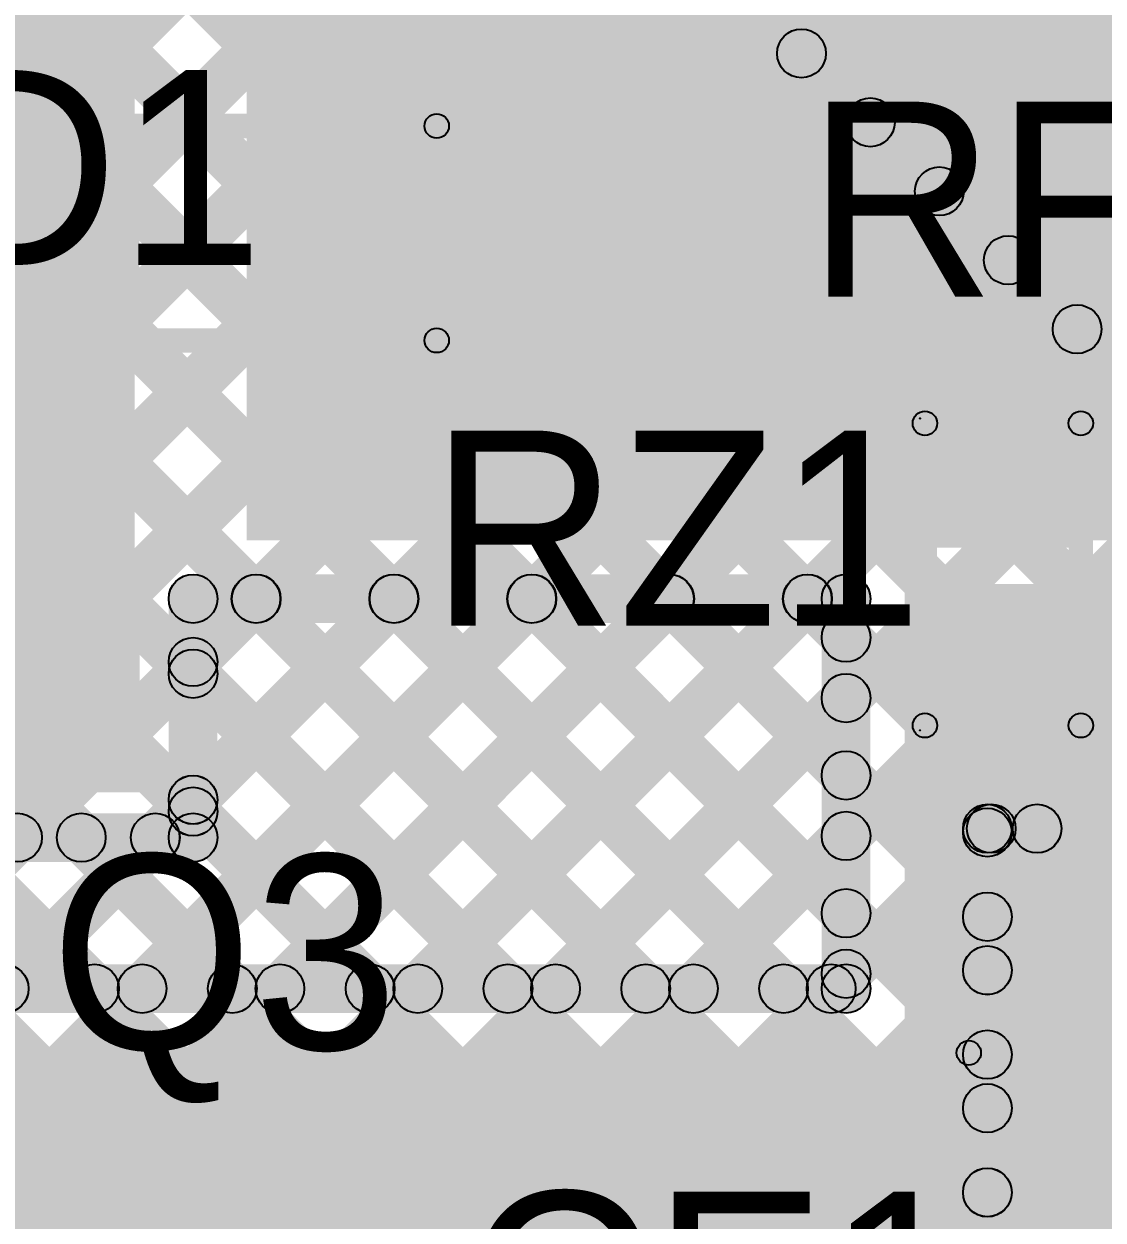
# Model space of a CAD drawing. Header units: millimetres. Extents: x -0.08 to 5.25, y -0.08 to 2.73.
# Drawn here: x 2.4863 to 2.7077, y 1.2785 to 1.5239 of the extents above; entities that cross this region are included whole.
import ezdxf

# ---------------------------------------------------------------- set-up
doc = ezdxf.new("R2010")
doc.units = ezdxf.units.MM
doc.header["$MEASUREMENT"] = 0
for name, color, linetype in [('BottomLayer', 5, 'Continuous'), ('BottomPaste', 16, 'Continuous'), ('BottomSolder', 6, 'Continuous'), ('TopLayer', 1, 'Continuous'), ('TopOverlay', 2, 'Continuous'), ('TopPaste', 8, 'Continuous'), ('TopSolder', 216, 'Continuous')]:
    doc.layers.add(name, color=color, linetype=linetype)

# ---------------------------------------------------------------- blocks, each defined once
blk = doc.blocks.new('SOT23_3_32')
at = {"layer": 'TopLayer'}
for points in [[(0.01574, 0.02657), (-0.01575, 0.02657), (-0.01575, 0.05807), (0.01574, 0.05807)], [(-0.02166, -0.05807), (-0.05316, -0.05807), (-0.05316, -0.02657), (-0.02166, -0.02657)], [(0.05314, -0.05807), (0.02165, -0.05807), (0.02165, -0.02657), (0.05314, -0.02657)]]:
    blk.add_hatch(color=1, dxfattribs=at).paths.add_polyline_path(points)
at = {"layer": 'TopOverlay'}
h = blk.add_hatch(color=2, dxfattribs=at)
edge = h.paths.add_edge_path()
edge.add_arc((-0.06101, 0.029), 0.0025, 0, 360)
h = blk.add_hatch(color=2, dxfattribs=at)
edge = h.paths.add_edge_path()
edge.add_arc((-0.06101, 0.029), 0.0025, 0, 360)
for points in [[(-0.02601, 0.0315), (-0.02601, 0.0265), (-0.06101, 0.0265), (-0.06101, 0.0315)], [(0.06099, 0.0315), (0.06099, 0.0265), (0.02599, 0.0265), (0.02599, 0.0315)], [(-0.05851, -0.02), (-0.06351, -0.02), (-0.06351, 0.029), (-0.05851, 0.029)], [(0.06349, -0.02), (0.05849, -0.02), (0.05849, 0.029), (0.06349, 0.029)], [(0.01099, -0.0265), (0.01099, -0.0315), (-0.01101, -0.0315), (-0.01101, -0.0265)]]:
    blk.add_hatch(color=2, dxfattribs=at).paths.add_polyline_path(points)
h = blk.add_hatch(color=2, dxfattribs=at)
edge = h.paths.add_edge_path()
edge.add_arc((-0.02601, 0.029), 0.0025, 0, 360)
h = blk.add_hatch(color=2, dxfattribs=at)
edge = h.paths.add_edge_path()
edge.add_arc((0.02599, 0.029), 0.0025, 0, 360)
h = blk.add_hatch(color=2, dxfattribs=at)
edge = h.paths.add_edge_path()
edge.add_arc((0.06099, 0.029), 0.0025, 0, 360)
h = blk.add_hatch(color=2, dxfattribs=at)
edge = h.paths.add_edge_path()
edge.add_arc((0.06099, 0.029), 0.0025, 0, 360)
h = blk.add_hatch(color=2, dxfattribs=at)
edge = h.paths.add_edge_path()
edge.add_arc((-0.06101, -0.02), 0.0025, 0, 360)
h = blk.add_hatch(color=2, dxfattribs=at)
edge = h.paths.add_edge_path()
edge.add_arc((0.06099, -0.02), 0.0025, 0, 360)
h = blk.add_hatch(color=2, dxfattribs=at)
edge = h.paths.add_edge_path()
edge.add_arc((-0.01101, -0.029), 0.0025, 0, 360)
h = blk.add_hatch(color=2, dxfattribs=at)
edge = h.paths.add_edge_path()
edge.add_arc((0.01099, -0.029), 0.0025, 0, 360)
h = blk.add_hatch(color=2, dxfattribs=at)
edge = h.paths.add_edge_path()
edge.add_arc((-0.068, -0.044), 0.00492, 0, 360)
h = blk.add_hatch(color=2, dxfattribs=at)
edge = h.paths.add_edge_path()
edge.add_arc((-0.062, -0.044), 0.00492, 0, 360)
at = {"layer": 'TopPaste'}
for points in [[(0.01574, 0.02657), (-0.01575, 0.02657), (-0.01575, 0.05807), (0.01574, 0.05807)], [(-0.02166, -0.05807), (-0.05316, -0.05807), (-0.05316, -0.02657), (-0.02166, -0.02657)], [(0.05314, -0.05807), (0.02165, -0.05807), (0.02165, -0.02657), (0.05314, -0.02657)]]:
    blk.add_hatch(color=8, dxfattribs=at).paths.add_polyline_path(points)
at = {"layer": 'TopSolder'}
for points in [[(0.01974, 0.02257), (-0.01975, 0.02257), (-0.01975, 0.06207), (0.01974, 0.06207)], [(-0.01766, -0.06207), (-0.05716, -0.06207), (-0.05716, -0.02257), (-0.01766, -0.02257)], [(0.05714, -0.06207), (0.01765, -0.06207), (0.01765, -0.02257), (0.05714, -0.02257)]]:
    blk.add_hatch(color=216, dxfattribs=at).paths.add_polyline_path(points)
at = {"layer": 'TopOverlay', "const_width": 0.00984}
blk.add_lwpolyline([(-0.062, -0.044, 1), (-0.068, -0.044, 1)], format="xyb", close=True, dxfattribs=at)
at = {"layer": 'TopOverlay'}
for centre, radius in [((-0.06101, 0.029), 0.0025), ((-0.06101, 0.029), 0.0025), ((-0.02601, 0.029), 0.0025), ((0.02599, 0.029), 0.0025), ((0.06099, 0.029), 0.0025), ((0.06099, 0.029), 0.0025), ((-0.06101, -0.02), 0.0025), ((0.06099, -0.02), 0.0025), ((-0.01101, -0.029), 0.0025), ((0.01099, -0.029), 0.0025), ((-0.068, -0.044), 0.00492), ((-0.062, -0.044), 0.00492)]:
    blk.add_circle(centre, radius, dxfattribs=at)
blk = doc.blocks.new('S______B______50')
at = {"layer": 'TopLayer'}
for points in [[(-0.045, -0.0175), (-0.045, 0.0175), (-0.015, 0.0175), (-0.015, -0.0175)], [(0.015, -0.0175), (0.015, 0.0175), (0.045, 0.0175), (0.045, -0.0175)]]:
    blk.add_hatch(color=1, dxfattribs=at).paths.add_polyline_path(points)
at = {"layer": 'TopOverlay'}
h = blk.add_hatch(color=2, dxfattribs=at)
edge = h.paths.add_edge_path()
edge.add_arc((-0.05, 0.022), 0.0025, 0, 360)
h = blk.add_hatch(color=2, dxfattribs=at)
edge = h.paths.add_edge_path()
edge.add_arc((-0.05, 0.022), 0.0025, 0, 360)
for points in [[(0.05, 0.0245), (0.05, 0.0195), (-0.05, 0.0195), (-0.05, 0.0245)], [(-0.0525, 0.022), (-0.0475, 0.022), (-0.0475, -0.022), (-0.0525, -0.022)], [(0.0475, 0.022), (0.0525, 0.022), (0.0525, -0.022), (0.0475, -0.022)], [(0.05, -0.0195), (0.05, -0.0245), (-0.05, -0.0245), (-0.05, -0.0195)]]:
    blk.add_hatch(color=2, dxfattribs=at).paths.add_polyline_path(points)
h = blk.add_hatch(color=2, dxfattribs=at)
edge = h.paths.add_edge_path()
edge.add_arc((0.05, 0.022), 0.0025, 0, 360)
h = blk.add_hatch(color=2, dxfattribs=at)
edge = h.paths.add_edge_path()
edge.add_arc((0.05, 0.022), 0.0025, 0, 360)
h = blk.add_hatch(color=2, dxfattribs=at)
edge = h.paths.add_edge_path()
edge.add_arc((-0.05, -0.022), 0.0025, 0, 360)
h = blk.add_hatch(color=2, dxfattribs=at)
edge = h.paths.add_edge_path()
edge.add_arc((-0.05, -0.022), 0.0025, 0, 360)
h = blk.add_hatch(color=2, dxfattribs=at)
edge = h.paths.add_edge_path()
edge.add_arc((0.05, -0.022), 0.0025, 0, 360)
h = blk.add_hatch(color=2, dxfattribs=at)
edge = h.paths.add_edge_path()
edge.add_arc((0.05, -0.022), 0.0025, 0, 360)
at = {"layer": 'TopPaste'}
for points in [[(-0.045, -0.0175), (-0.045, 0.0175), (-0.015, 0.0175), (-0.015, -0.0175)], [(0.015, -0.0175), (0.015, 0.0175), (0.045, 0.0175), (0.045, -0.0175)]]:
    blk.add_hatch(color=8, dxfattribs=at).paths.add_polyline_path(points)
at = {"layer": 'TopSolder'}
for points in [[(-0.049, -0.0215), (-0.049, 0.0215), (-0.011, 0.0215), (-0.011, -0.0215)], [(0.011, -0.0215), (0.011, 0.0215), (0.049, 0.0215), (0.049, -0.0215)]]:
    blk.add_hatch(color=216, dxfattribs=at).paths.add_polyline_path(points)
at = {"layer": 'TopOverlay'}
for centre in [(-0.05, 0.022), (-0.05, 0.022), (0.05, 0.022), (0.05, 0.022), (-0.05, -0.022), (-0.05, -0.022), (0.05, -0.022), (0.05, -0.022)]:
    blk.add_circle(centre, 0.0025, dxfattribs=at)
blk = doc.blocks.new('R__0402_52')
at = {"layer": 'TopLayer'}
for points in [[(-0.0275, -0.0125), (-0.0275, 0.0125), (-0.0095, 0.0125), (-0.0095, -0.0125)], [(0.0095, -0.0125), (0.0095, 0.0125), (0.0275, 0.0125), (0.0275, -0.0125)]]:
    blk.add_hatch(color=1, dxfattribs=at).paths.add_polyline_path(points)
at = {"layer": 'TopOverlay'}
h = blk.add_hatch(color=2, dxfattribs=at)
edge = h.paths.add_edge_path()
edge.add_arc((-0.031, 0.016), 0.0025, 0, 360)
h = blk.add_hatch(color=2, dxfattribs=at)
edge = h.paths.add_edge_path()
edge.add_arc((-0.031, 0.016), 0.0025, 0, 360)
for points in [[(0.031, 0.0185), (0.031, 0.0135), (-0.031, 0.0135), (-0.031, 0.0185)], [(-0.0285, -0.016), (-0.0335, -0.016), (-0.0335, 0.016), (-0.0285, 0.016)], [(0.0335, -0.016), (0.0285, -0.016), (0.0285, 0.016), (0.0335, 0.016)], [(0.031, -0.0135), (0.031, -0.0185), (-0.031, -0.0185), (-0.031, -0.0135)], [(0.032, -0.01694), (0.032, -0.01706), (-0.032, -0.01706), (-0.032, -0.01694)]]:
    blk.add_hatch(color=2, dxfattribs=at).paths.add_polyline_path(points)
h = blk.add_hatch(color=2, dxfattribs=at)
edge = h.paths.add_edge_path()
edge.add_arc((0.031, 0.016), 0.0025, 0, 360)
h = blk.add_hatch(color=2, dxfattribs=at)
edge = h.paths.add_edge_path()
edge.add_arc((0.031, 0.016), 0.0025, 0, 360)
h = blk.add_hatch(color=2, dxfattribs=at)
edge = h.paths.add_edge_path()
edge.add_arc((-0.031, -0.016), 0.0025, 0, 360)
h = blk.add_hatch(color=2, dxfattribs=at)
edge = h.paths.add_edge_path()
edge.add_arc((-0.031, -0.016), 0.0025, 0, 360)
h = blk.add_hatch(color=2, dxfattribs=at)
edge = h.paths.add_edge_path()
edge.add_arc((0.031, -0.016), 0.0025, 0, 360)
h = blk.add_hatch(color=2, dxfattribs=at)
edge = h.paths.add_edge_path()
edge.add_arc((0.031, -0.016), 0.0025, 0, 360)
h = blk.add_hatch(color=2, dxfattribs=at)
edge = h.paths.add_edge_path()
edge.add_arc((-0.032, -0.017), 0.0000635, 0, 360)
h = blk.add_hatch(color=2, dxfattribs=at)
edge = h.paths.add_edge_path()
edge.add_arc((0.032, -0.017), 0.0000635, 0, 360)
at = {"layer": 'TopPaste'}
for points in [[(-0.0275, -0.0125), (-0.0275, 0.0125), (-0.0095, 0.0125), (-0.0095, -0.0125)], [(0.0095, -0.0125), (0.0095, 0.0125), (0.0275, 0.0125), (0.0275, -0.0125)]]:
    blk.add_hatch(color=8, dxfattribs=at).paths.add_polyline_path(points)
at = {"layer": 'TopSolder'}
for points in [[(-0.0315, -0.0165), (-0.0315, 0.0165), (-0.0055, 0.0165), (-0.0055, -0.0165)], [(0.0055, -0.0165), (0.0055, 0.0165), (0.0315, 0.0165), (0.0315, -0.0165)]]:
    blk.add_hatch(color=216, dxfattribs=at).paths.add_polyline_path(points)
at = {"layer": 'TopOverlay'}
for centre, radius in [((-0.031, 0.016), 0.0025), ((-0.031, 0.016), 0.0025), ((0.031, 0.016), 0.0025), ((0.031, 0.016), 0.0025), ((-0.031, -0.016), 0.0025), ((-0.031, -0.016), 0.0025), ((0.031, -0.016), 0.0025), ((0.031, -0.016), 0.0025), ((-0.032, -0.017), 0.0000635), ((0.032, -0.017), 0.0000635)]:
    blk.add_circle(centre, radius, dxfattribs=at)
blk = doc.blocks.new('C__0805_74')
at = {"layer": 'TopLayer'}
for points in [[(-0.06, 0.03), (-0.02, 0.03), (-0.02, -0.03), (-0.06, -0.03)], [(0.02, 0.03), (0.06, 0.03), (0.06, -0.03), (0.02, -0.03)]]:
    blk.add_hatch(color=1, dxfattribs=at).paths.add_polyline_path(points)
at = {"layer": 'TopOverlay'}
h = blk.add_hatch(color=2, dxfattribs=at)
edge = h.paths.add_edge_path()
edge.add_arc((-0.064, 0.034), 0.0025, 0, 360)
h = blk.add_hatch(color=2, dxfattribs=at)
edge = h.paths.add_edge_path()
edge.add_arc((-0.064, 0.034), 0.0025, 0, 360)
for points in [[(-0.064, 0.0315), (-0.064, 0.0365), (-0.024, 0.0365), (-0.024, 0.0315)], [(0.024, 0.0315), (0.024, 0.0365), (0.064, 0.0365), (0.064, 0.0315)], [(-0.0615, -0.034), (-0.0665, -0.034), (-0.0665, 0.034), (-0.0615, 0.034)], [(0.0665, -0.034), (0.0615, -0.034), (0.0615, 0.034), (0.0665, 0.034)], [(-0.064, -0.0365), (-0.064, -0.0315), (-0.024, -0.0315), (-0.024, -0.0365)], [(0.024, -0.0365), (0.024, -0.0315), (0.064, -0.0315), (0.064, -0.0365)]]:
    blk.add_hatch(color=2, dxfattribs=at).paths.add_polyline_path(points)
h = blk.add_hatch(color=2, dxfattribs=at)
edge = h.paths.add_edge_path()
edge.add_arc((-0.024, 0.034), 0.0025, 0, 360)
h = blk.add_hatch(color=2, dxfattribs=at)
edge = h.paths.add_edge_path()
edge.add_arc((0.024, 0.034), 0.0025, 0, 360)
h = blk.add_hatch(color=2, dxfattribs=at)
edge = h.paths.add_edge_path()
edge.add_arc((0.064, 0.034), 0.0025, 0, 360)
h = blk.add_hatch(color=2, dxfattribs=at)
edge = h.paths.add_edge_path()
edge.add_arc((0.064, 0.034), 0.0025, 0, 360)
h = blk.add_hatch(color=2, dxfattribs=at)
edge = h.paths.add_edge_path()
edge.add_arc((-0.064, -0.034), 0.0025, 0, 360)
h = blk.add_hatch(color=2, dxfattribs=at)
edge = h.paths.add_edge_path()
edge.add_arc((-0.064, -0.034), 0.0025, 0, 360)
h = blk.add_hatch(color=2, dxfattribs=at)
edge = h.paths.add_edge_path()
edge.add_arc((-0.024, -0.034), 0.0025, 0, 360)
h = blk.add_hatch(color=2, dxfattribs=at)
edge = h.paths.add_edge_path()
edge.add_arc((0.024, -0.034), 0.0025, 0, 360)
h = blk.add_hatch(color=2, dxfattribs=at)
edge = h.paths.add_edge_path()
edge.add_arc((0.064, -0.034), 0.0025, 0, 360)
h = blk.add_hatch(color=2, dxfattribs=at)
edge = h.paths.add_edge_path()
edge.add_arc((0.064, -0.034), 0.0025, 0, 360)
at = {"layer": 'TopPaste'}
for points in [[(-0.06, 0.03), (-0.02, 0.03), (-0.02, -0.03), (-0.06, -0.03)], [(0.02, 0.03), (0.06, 0.03), (0.06, -0.03), (0.02, -0.03)]]:
    blk.add_hatch(color=8, dxfattribs=at).paths.add_polyline_path(points)
at = {"layer": 'TopSolder'}
for points in [[(-0.064, 0.034), (-0.016, 0.034), (-0.016, -0.034), (-0.064, -0.034)], [(0.016, 0.034), (0.064, 0.034), (0.064, -0.034), (0.016, -0.034)]]:
    blk.add_hatch(color=216, dxfattribs=at).paths.add_polyline_path(points)
at = {"layer": 'TopOverlay'}
for centre in [(-0.064, 0.034), (-0.064, 0.034), (-0.024, 0.034), (0.024, 0.034), (0.064, 0.034), (0.064, 0.034), (-0.064, -0.034), (-0.064, -0.034), (-0.024, -0.034), (0.024, -0.034), (0.064, -0.034), (0.064, -0.034)]:
    blk.add_circle(centre, 0.0025, dxfattribs=at)
blk = doc.blocks.new('C__0805_B_77')
at = {"layer": 'BottomLayer'}
for points in [[(-0.06, 0.03), (-0.02, 0.03), (-0.02, -0.03), (-0.06, -0.03)], [(0.02, 0.03), (0.06, 0.03), (0.06, -0.03), (0.02, -0.03)]]:
    blk.add_hatch(color=5, dxfattribs=at).paths.add_polyline_path(points)
at = {"layer": 'BottomPaste'}
for points in [[(-0.06, 0.03), (-0.02, 0.03), (-0.02, -0.03), (-0.06, -0.03)], [(0.02, 0.03), (0.06, 0.03), (0.06, -0.03), (0.02, -0.03)]]:
    blk.add_hatch(color=16, dxfattribs=at).paths.add_polyline_path(points)
at = {"layer": 'BottomSolder'}
for points in [[(-0.064, 0.034), (-0.016, 0.034), (-0.016, -0.034), (-0.064, -0.034)], [(0.016, 0.034), (0.064, 0.034), (0.064, -0.034), (0.016, -0.034)]]:
    blk.add_hatch(color=6, dxfattribs=at).paths.add_polyline_path(points)

msp = doc.modelspace()

# ---------------------------------------------------------------- hatches: boundary and pattern name
at = {"layer": 'BottomLayer'}
for points in [[(2.19295, 1.59846), (2.20002, 1.60554), (3.39495, 0.4106), (3.38788, 0.40353)], [(2.19295, 1.59846), (2.20002, 1.60554), (3.39495, 0.4106), (3.38788, 0.40353)], [(2.22123, 1.59846), (2.2283, 1.60554), (2.68754, 1.1463), (2.68046, 1.13923)], [(2.22123, 1.59846), (2.2283, 1.60554), (2.68754, 1.1463), (2.68046, 1.13923)], [(2.24951, 1.59846), (2.25658, 1.60554), (2.68754, 1.17458), (2.68046, 1.16751)], [(2.24952, 1.59846), (2.25659, 1.60554), (2.68754, 1.17459), (2.68046, 1.16752)], [(2.2778, 1.59846), (2.28487, 1.60554), (2.68754, 1.20287), (2.68046, 1.1958)], [(2.2778, 1.59846), (2.28487, 1.60554), (2.68754, 1.20287), (2.68046, 1.1958)], [(2.30608, 1.59846), (2.31316, 1.60554), (2.68754, 1.23116), (2.68046, 1.22408)], [(2.30608, 1.59846), (2.31315, 1.60554), (2.68754, 1.23115), (2.68046, 1.22408)], [(2.33436, 1.59846), (2.34144, 1.60554), (2.68754, 1.25944), (2.68046, 1.25236)], [(2.33437, 1.59846), (2.34144, 1.60554), (2.68754, 1.25944), (2.68046, 1.25237)], [(2.36265, 1.59846), (2.36972, 1.60554), (2.68754, 1.28772), (2.68046, 1.28065)], [(2.36265, 1.59846), (2.36972, 1.60554), (2.68754, 1.28772), (2.68046, 1.28065)], [(2.39093, 1.59846), (2.398, 1.60554), (2.68754, 1.316), (2.68046, 1.30893)], [(2.39094, 1.59846), (2.39801, 1.60554), (2.68754, 1.31601), (2.68046, 1.30894)], [(2.63286, 1.54786), (2.66114, 1.57614), (2.79814, 1.43914), (2.76986, 1.41086)], [(1.84291, 0.87759), (1.83584, 0.88466), (2.48846, 1.53727), (2.49553, 1.5302)], [(1.84291, 0.87759), (1.83584, 0.88466), (2.48846, 1.53727), (2.49553, 1.5302)], [(2.48609, 1.53159), (2.49316, 1.53866), (2.68754, 1.34429), (2.68046, 1.33722)], [(2.4861, 1.53158), (2.49317, 1.53866), (2.68754, 1.34429), (2.68046, 1.33722)], [(1.84291, 0.82102), (1.83584, 0.82809), (2.54129, 1.53354), (2.54836, 1.52646)], [(1.84291, 0.76445), (1.83584, 0.77152), (2.59786, 1.53354), (2.60493, 1.52646)], [(1.84291, 0.8493), (1.83584, 0.85637), (2.513, 1.53354), (2.52007, 1.52646)], [(1.84291, 0.79273), (1.83584, 0.79981), (2.56957, 1.53354), (2.57664, 1.52646)], [(1.84291, 0.73617), (1.83584, 0.74324), (2.62614, 1.53354), (2.63321, 1.52646)], [(1.84291, 0.76445), (1.83584, 0.77152), (2.59786, 1.53354), (2.60493, 1.52646)], [(1.84291, 0.79274), (1.83584, 0.79981), (2.56957, 1.53354), (2.57664, 1.52646)], [(1.84291, 0.73617), (1.83584, 0.74324), (2.62614, 1.53354), (2.63321, 1.52646)], [(1.84291, 0.82102), (1.83584, 0.82809), (2.54129, 1.53354), (2.54836, 1.52646)], [(1.84291, 0.8493), (1.83584, 0.85637), (2.513, 1.53354), (2.52007, 1.52646)], [(2.5195, 1.52646), (2.52657, 1.53354), (2.69774, 1.36237), (2.69067, 1.3553)], [(2.51951, 1.52646), (2.52658, 1.53354), (2.69774, 1.36237), (2.69067, 1.3553)], [(2.54779, 1.52646), (2.55486, 1.53354), (2.72603, 1.36237), (2.71896, 1.3553)], [(2.54779, 1.52646), (2.55486, 1.53354), (2.72602, 1.36237), (2.71895, 1.3553)], [(2.57607, 1.52646), (2.58315, 1.53354), (2.75431, 1.36237), (2.74724, 1.3553)], [(2.57607, 1.52646), (2.58314, 1.53354), (2.75431, 1.36237), (2.74724, 1.3553)], [(2.60436, 1.52646), (2.61143, 1.53354), (2.78259, 1.36237), (2.77552, 1.3553)], [(2.60436, 1.52646), (2.61143, 1.53354), (2.78259, 1.36237), (2.77552, 1.3553)], [(2.63021, 1.52646), (2.63728, 1.53354), (2.76491, 1.40591), (2.75784, 1.39884)], [(2.63021, 1.52646), (2.63728, 1.53354), (2.76491, 1.40591), (2.75784, 1.39884)], [(1.61166, 0.47663), (1.60459, 0.4837), (2.64232, 1.52143), (2.64939, 1.51436)], [(1.61166, 0.47663), (1.60459, 0.4837), (2.64232, 1.52143), (2.64939, 1.51436)], [(1.63483, 0.47151), (1.62776, 0.47859), (2.65646, 1.50729), (2.66353, 1.50021)], [(1.63483, 0.47152), (1.62776, 0.47859), (2.65646, 1.50729), (2.66353, 1.50021)], [(1.64906, 0.45746), (1.64199, 0.46453), (2.6706, 1.49314), (2.67767, 1.48607)], [(1.64906, 0.45746), (1.64199, 0.46453), (2.6706, 1.49314), (2.67767, 1.48607)], [(1.66321, 0.44332), (1.65613, 0.45039), (2.68474, 1.479), (2.69182, 1.47193)], [(1.66321, 0.44332), (1.65613, 0.45039), (2.68474, 1.479), (2.69181, 1.47193)], [(1.67735, 0.42918), (1.67028, 0.43625), (2.69889, 1.46486), (2.70596, 1.45779)], [(1.67735, 0.42918), (1.67028, 0.43625), (2.69889, 1.46486), (2.70596, 1.45779)], [(1.69149, 0.41504), (1.68442, 0.42211), (2.71303, 1.45072), (2.7201, 1.44365)], [(1.69149, 0.41504), (1.68442, 0.42211), (2.71303, 1.45072), (2.7201, 1.44365)], [(1.70563, 0.40089), (1.69856, 0.40797), (2.72717, 1.43658), (2.73424, 1.4295)], [(1.70563, 0.40089), (1.69856, 0.40797), (2.72717, 1.43657), (2.73424, 1.4295)], [(2.34415, 1.41898), (2.35122, 1.42605), (3.39, 0.38727), (3.38292, 0.3802)], [(2.34415, 1.41898), (2.35122, 1.42605), (3.39, 0.38727), (3.38292, 0.3802)], [(2.68832, 1.3553), (2.68125, 1.36237), (2.74131, 1.42243), (2.74838, 1.41536)], [(2.68832, 1.3553), (2.68125, 1.36237), (2.74131, 1.42243), (2.74838, 1.41536)], [(2.684, 1.35383), (2.684, 1.36383), (2.755, 1.36383), (2.755, 1.35383)], [(2.684, 1.35383), (2.684, 1.36383), (2.755, 1.36383), (2.755, 1.35383)], [(1.71977, 0.38675), (1.7127, 0.39382), (2.68046, 1.36159), (2.68754, 1.35451)], [(1.71977, 0.38675), (1.7127, 0.39382), (2.68046, 1.36158), (2.68754, 1.35451)], [(2.689, 1.214), (2.679, 1.214), (2.679, 1.35884), (2.689, 1.35884)], [(2.689, 1.214), (2.679, 1.214), (2.679, 1.35884), (2.689, 1.35884)], [(2.696, 1.15), (2.752, 1.15), (2.752, 1.34684), (2.696, 1.34684)], [(1.74477, 0.38346), (1.7377, 0.39054), (2.68046, 1.3333), (2.68754, 1.32623)], [(1.74477, 0.38346), (1.7377, 0.39054), (2.68046, 1.3333), (2.68754, 1.32623)], [(1.77306, 0.38346), (1.76598, 0.39054), (2.68046, 1.30502), (2.68754, 1.29794)], [(1.77305, 0.38346), (1.76598, 0.39054), (2.68046, 1.30502), (2.68754, 1.29795)]]:
    msp.add_hatch(color=5, dxfattribs=at).paths.add_polyline_path(points)
h = msp.add_hatch(color=5, dxfattribs=at)
edge = h.paths.add_edge_path()
edge.add_arc((2.64585, 1.51789), 0.005, 0, 360)
h = msp.add_hatch(color=5, dxfattribs=at)
edge = h.paths.add_edge_path()
edge.add_arc((2.64585, 1.51789), 0.005, 0, 360)
h = msp.add_hatch(color=5, dxfattribs=at)
edge = h.paths.add_edge_path()
edge.add_arc((2.66, 1.50375), 0.005, 0, 360)
h = msp.add_hatch(color=5, dxfattribs=at)
edge = h.paths.add_edge_path()
edge.add_arc((2.65999, 1.50375), 0.005, 0, 360)
h = msp.add_hatch(color=5, dxfattribs=at)
edge = h.paths.add_edge_path()
edge.add_arc((2.67414, 1.48961), 0.005, 0, 360)
h = msp.add_hatch(color=5, dxfattribs=at)
edge = h.paths.add_edge_path()
edge.add_arc((2.67414, 1.48961), 0.005, 0, 360)
h = msp.add_hatch(color=5, dxfattribs=at)
edge = h.paths.add_edge_path()
edge.add_arc((2.68828, 1.47547), 0.005, 0, 360)
h = msp.add_hatch(color=5, dxfattribs=at)
edge = h.paths.add_edge_path()
edge.add_arc((2.68828, 1.47547), 0.005, 0, 360)
h = msp.add_hatch(color=5, dxfattribs=at)
edge = h.paths.add_edge_path()
edge.add_arc((2.70242, 1.46132), 0.005, 0, 360)
h = msp.add_hatch(color=5, dxfattribs=at)
edge = h.paths.add_edge_path()
edge.add_arc((2.70242, 1.46132), 0.005, 0, 360)
h = msp.add_hatch(color=5, dxfattribs=at)
edge = h.paths.add_edge_path()
edge.add_arc((2.684, 1.35884), 0.005, 0, 360)
h = msp.add_hatch(color=5, dxfattribs=at)
edge = h.paths.add_edge_path()
edge.add_arc((2.684, 1.35884), 0.005, 0, 360)
h = msp.add_hatch(color=5, dxfattribs=at)
edge = h.paths.add_edge_path()
edge.add_arc((2.684, 1.35884), 0.005, 0, 360)
h = msp.add_hatch(color=5, dxfattribs=at)
edge = h.paths.add_edge_path()
edge.add_arc((2.684, 1.35884), 0.005, 0, 360)
h = msp.add_hatch(color=5, dxfattribs=at)
edge = h.paths.add_edge_path()
edge.add_arc((2.684, 1.35805), 0.005, 0, 360)
h = msp.add_hatch(color=5, dxfattribs=at)
edge = h.paths.add_edge_path()
edge.add_arc((2.684, 1.35805), 0.005, 0, 360)
h = msp.add_hatch(color=5, dxfattribs=at)
edge = h.paths.add_edge_path()
edge.add_arc((2.68479, 1.35884), 0.005, 0, 360)
h = msp.add_hatch(color=5, dxfattribs=at)
edge = h.paths.add_edge_path()
edge.add_arc((2.68479, 1.35884), 0.005, 0, 360)
h = msp.add_hatch(color=5, dxfattribs=at)
edge = h.paths.add_edge_path()
edge.add_arc((2.69421, 1.35884), 0.005, 0, 360)
h = msp.add_hatch(color=5, dxfattribs=at)
edge = h.paths.add_edge_path()
edge.add_arc((2.6942, 1.35884), 0.005, 0, 360)
h = msp.add_hatch(color=5, dxfattribs=at)
edge = h.paths.add_edge_path()
edge.add_arc((2.684, 1.34076), 0.005, 0, 360)
h = msp.add_hatch(color=5, dxfattribs=at)
edge = h.paths.add_edge_path()
edge.add_arc((2.684, 1.34075), 0.005, 0, 360)
h = msp.add_hatch(color=5, dxfattribs=at)
edge = h.paths.add_edge_path()
edge.add_arc((2.684, 1.32976), 0.005, 0, 360)
h = msp.add_hatch(color=5, dxfattribs=at)
edge = h.paths.add_edge_path()
edge.add_arc((2.684, 1.32977), 0.005, 0, 360)
h = msp.add_hatch(color=5, dxfattribs=at)
edge = h.paths.add_edge_path()
edge.add_arc((2.684, 1.31247), 0.005, 0, 360)
h = msp.add_hatch(color=5, dxfattribs=at)
edge = h.paths.add_edge_path()
edge.add_arc((2.684, 1.31247), 0.005, 0, 360)
h = msp.add_hatch(color=5, dxfattribs=at)
edge = h.paths.add_edge_path()
edge.add_arc((2.684, 1.30148), 0.005, 0, 360)
h = msp.add_hatch(color=5, dxfattribs=at)
edge = h.paths.add_edge_path()
edge.add_arc((2.684, 1.30148), 0.005, 0, 360)
h = msp.add_hatch(color=5, dxfattribs=at)
edge = h.paths.add_edge_path()
edge.add_arc((2.684, 1.28419), 0.005, 0, 360)
h = msp.add_hatch(color=5, dxfattribs=at)
edge = h.paths.add_edge_path()
edge.add_arc((2.684, 1.28418), 0.005, 0, 360)
at = {"layer": 'TopLayer'}
for points in [[(2.473, 1.369), (2.509, 1.369), (2.509, 1.534), (2.473, 1.534)], [(2.532, 1.418), (2.758, 1.418), (2.758, 1.534), (2.532, 1.534)], [(2.51407, 1.32246), (2.50699, 1.32954), (2.58699, 1.40954), (2.59407, 1.40246)], [(2.51406, 1.32246), (2.50699, 1.32954), (2.58699, 1.40954), (2.59406, 1.40246)], [(2.52454, 1.3895), (2.51746, 1.39657), (2.53043, 1.40954), (2.5375, 1.40246)], [(2.52454, 1.36122), (2.51746, 1.36829), (2.55871, 1.40954), (2.56578, 1.40246)], [(2.52454, 1.36122), (2.51746, 1.36829), (2.55871, 1.40954), (2.56578, 1.40246)], [(2.52454, 1.3895), (2.51746, 1.39658), (2.53042, 1.40954), (2.5375, 1.40246)], [(2.521, 1.401), (2.521, 1.411), (2.655, 1.411), (2.655, 1.401)], [(2.521, 1.401), (2.521, 1.411), (2.655, 1.411), (2.655, 1.401)], [(2.53036, 1.40246), (2.53744, 1.40954), (2.61744, 1.32954), (2.61036, 1.32246)], [(2.53037, 1.40246), (2.53744, 1.40954), (2.61744, 1.32954), (2.61037, 1.32246)], [(2.54235, 1.32246), (2.53528, 1.32954), (2.61528, 1.40954), (2.62235, 1.40246)], [(2.54235, 1.32246), (2.53528, 1.32954), (2.61528, 1.40954), (2.62235, 1.40246)], [(2.55865, 1.40246), (2.56572, 1.40954), (2.64572, 1.32954), (2.63865, 1.32246)], [(2.55865, 1.40246), (2.56572, 1.40954), (2.64572, 1.32954), (2.63865, 1.32246)], [(2.57063, 1.32246), (2.56356, 1.32954), (2.64356, 1.40954), (2.65063, 1.40246)], [(2.57063, 1.32246), (2.56356, 1.32954), (2.64356, 1.40954), (2.65063, 1.40246)], [(2.58693, 1.40246), (2.594, 1.40954), (2.65854, 1.345), (2.65146, 1.33793)], [(2.58694, 1.40246), (2.59401, 1.40954), (2.65854, 1.34501), (2.65146, 1.33794)], [(2.61522, 1.40246), (2.62229, 1.40954), (2.65854, 1.37329), (2.65146, 1.36622)], [(2.61522, 1.40246), (2.62229, 1.40954), (2.65854, 1.37329), (2.65146, 1.36622)], [(2.6435, 1.40246), (2.65057, 1.40954), (2.65854, 1.40157), (2.65146, 1.3945)], [(2.64351, 1.40246), (2.65058, 1.40954), (2.65854, 1.40158), (2.65146, 1.39451)], [(2.667, 1.26), (2.757, 1.26), (2.757, 1.409), (2.667, 1.409)], [(2.526, 1.357), (2.516, 1.357), (2.516, 1.406), (2.526, 1.406)], [(2.526, 1.357), (2.516, 1.357), (2.516, 1.406), (2.526, 1.406)], [(2.66, 1.326), (2.65, 1.326), (2.65, 1.406), (2.66, 1.406)], [(2.66, 1.326), (2.65, 1.326), (2.65, 1.406), (2.66, 1.406)], [(2.51746, 1.38708), (2.52454, 1.39416), (2.58916, 1.32954), (2.58208, 1.32246)], [(2.51746, 1.38708), (2.52454, 1.39415), (2.58915, 1.32954), (2.58208, 1.32246)], [(2.59892, 1.32246), (2.59185, 1.32954), (2.65146, 1.38915), (2.65854, 1.38208)], [(2.59892, 1.32246), (2.59185, 1.32954), (2.65146, 1.38915), (2.65854, 1.38208)], [(2.51746, 1.3588), (2.52454, 1.36587), (2.56087, 1.32954), (2.5538, 1.32246)], [(2.51746, 1.3588), (2.52454, 1.36587), (2.56087, 1.32954), (2.5538, 1.32246)], [(2.4575, 1.32246), (2.45042, 1.32954), (2.48142, 1.36054), (2.4885, 1.35346)], [(2.4575, 1.32246), (2.45043, 1.32954), (2.48143, 1.36054), (2.4885, 1.35346)], [(2.461, 1.352), (2.461, 1.362), (2.521, 1.362), (2.521, 1.352)], [(2.461, 1.352), (2.461, 1.362), (2.521, 1.362), (2.521, 1.352)], [(2.46623, 1.35346), (2.4733, 1.36054), (2.5043, 1.32954), (2.49723, 1.32246)], [(2.46623, 1.35346), (2.4733, 1.36054), (2.5043, 1.32954), (2.49723, 1.32246)], [(2.48578, 1.32246), (2.47871, 1.32954), (2.50971, 1.36054), (2.51678, 1.35346)], [(2.48578, 1.32246), (2.47871, 1.32954), (2.50971, 1.36054), (2.51678, 1.35346)], [(2.49451, 1.35346), (2.50158, 1.36054), (2.53258, 1.32954), (2.52551, 1.32246)], [(2.49452, 1.35346), (2.50159, 1.36054), (2.53259, 1.32954), (2.52552, 1.32246)], [(2.6272, 1.32246), (2.62013, 1.32954), (2.65146, 1.36087), (2.65854, 1.3538)], [(2.6272, 1.32246), (2.62013, 1.32954), (2.65146, 1.36087), (2.65854, 1.3538)], [(2.437, 1.321), (2.437, 1.331), (2.655, 1.331), (2.655, 1.321)], [(2.437, 1.321), (2.437, 1.331), (2.655, 1.331), (2.655, 1.321)], [(2.65549, 1.32246), (2.64841, 1.32954), (2.65146, 1.33259), (2.65854, 1.32551)], [(2.65549, 1.32246), (2.64842, 1.32954), (2.65146, 1.33258), (2.65854, 1.32551)], [(1.902, 1.03641), (2.757, 1.03641), (2.757, 1.314), (1.902, 1.314)]]:
    msp.add_hatch(color=1, dxfattribs=at).paths.add_polyline_path(points)
h = msp.add_hatch(color=1, dxfattribs=at)
edge = h.paths.add_edge_path()
edge.add_arc((2.521, 1.406), 0.005, 0, 360)
h = msp.add_hatch(color=1, dxfattribs=at)
edge = h.paths.add_edge_path()
edge.add_arc((2.521, 1.406), 0.005, 0, 360)
h = msp.add_hatch(color=1, dxfattribs=at)
edge = h.paths.add_edge_path()
edge.add_arc((2.521, 1.406), 0.005, 0, 360)
h = msp.add_hatch(color=1, dxfattribs=at)
edge = h.paths.add_edge_path()
edge.add_arc((2.521, 1.406), 0.005, 0, 360)
h = msp.add_hatch(color=1, dxfattribs=at)
edge = h.paths.add_edge_path()
edge.add_arc((2.5339, 1.406), 0.005, 0, 360)
h = msp.add_hatch(color=1, dxfattribs=at)
edge = h.paths.add_edge_path()
edge.add_arc((2.5339, 1.406), 0.005, 0, 360)
h = msp.add_hatch(color=1, dxfattribs=at)
edge = h.paths.add_edge_path()
edge.add_arc((2.53396, 1.406), 0.005, 0, 360)
h = msp.add_hatch(color=1, dxfattribs=at)
edge = h.paths.add_edge_path()
edge.add_arc((2.53396, 1.406), 0.005, 0, 360)
h = msp.add_hatch(color=1, dxfattribs=at)
edge = h.paths.add_edge_path()
edge.add_arc((2.56218, 1.406), 0.005, 0, 360)
h = msp.add_hatch(color=1, dxfattribs=at)
edge = h.paths.add_edge_path()
edge.add_arc((2.56219, 1.406), 0.005, 0, 360)
h = msp.add_hatch(color=1, dxfattribs=at)
edge = h.paths.add_edge_path()
edge.add_arc((2.56225, 1.406), 0.005, 0, 360)
h = msp.add_hatch(color=1, dxfattribs=at)
edge = h.paths.add_edge_path()
edge.add_arc((2.56224, 1.406), 0.005, 0, 360)
h = msp.add_hatch(color=1, dxfattribs=at)
edge = h.paths.add_edge_path()
edge.add_arc((2.59047, 1.406), 0.005, 0, 360)
h = msp.add_hatch(color=1, dxfattribs=at)
edge = h.paths.add_edge_path()
edge.add_arc((2.59047, 1.406), 0.005, 0, 360)
h = msp.add_hatch(color=1, dxfattribs=at)
edge = h.paths.add_edge_path()
edge.add_arc((2.59053, 1.406), 0.005, 0, 360)
h = msp.add_hatch(color=1, dxfattribs=at)
edge = h.paths.add_edge_path()
edge.add_arc((2.59053, 1.406), 0.005, 0, 360)
h = msp.add_hatch(color=1, dxfattribs=at)
edge = h.paths.add_edge_path()
edge.add_arc((2.61875, 1.406), 0.005, 0, 360)
h = msp.add_hatch(color=1, dxfattribs=at)
edge = h.paths.add_edge_path()
edge.add_arc((2.61876, 1.406), 0.005, 0, 360)
h = msp.add_hatch(color=1, dxfattribs=at)
edge = h.paths.add_edge_path()
edge.add_arc((2.61881, 1.406), 0.005, 0, 360)
h = msp.add_hatch(color=1, dxfattribs=at)
edge = h.paths.add_edge_path()
edge.add_arc((2.61881, 1.406), 0.005, 0, 360)
h = msp.add_hatch(color=1, dxfattribs=at)
edge = h.paths.add_edge_path()
edge.add_arc((2.64704, 1.406), 0.005, 0, 360)
h = msp.add_hatch(color=1, dxfattribs=at)
edge = h.paths.add_edge_path()
edge.add_arc((2.64704, 1.406), 0.005, 0, 360)
h = msp.add_hatch(color=1, dxfattribs=at)
edge = h.paths.add_edge_path()
edge.add_arc((2.6471, 1.406), 0.005, 0, 360)
h = msp.add_hatch(color=1, dxfattribs=at)
edge = h.paths.add_edge_path()
edge.add_arc((2.6471, 1.406), 0.005, 0, 360)
h = msp.add_hatch(color=1, dxfattribs=at)
edge = h.paths.add_edge_path()
edge.add_arc((2.655, 1.406), 0.005, 0, 360)
h = msp.add_hatch(color=1, dxfattribs=at)
edge = h.paths.add_edge_path()
edge.add_arc((2.655, 1.406), 0.005, 0, 360)
h = msp.add_hatch(color=1, dxfattribs=at)
edge = h.paths.add_edge_path()
edge.add_arc((2.655, 1.406), 0.005, 0, 360)
h = msp.add_hatch(color=1, dxfattribs=at)
edge = h.paths.add_edge_path()
edge.add_arc((2.655, 1.406), 0.005, 0, 360)
h = msp.add_hatch(color=1, dxfattribs=at)
edge = h.paths.add_edge_path()
edge.add_arc((2.655, 1.39804), 0.005, 0, 360)
h = msp.add_hatch(color=1, dxfattribs=at)
edge = h.paths.add_edge_path()
edge.add_arc((2.655, 1.39804), 0.005, 0, 360)
h = msp.add_hatch(color=1, dxfattribs=at)
edge = h.paths.add_edge_path()
edge.add_arc((2.521, 1.39304), 0.005, 0, 360)
h = msp.add_hatch(color=1, dxfattribs=at)
edge = h.paths.add_edge_path()
edge.add_arc((2.521, 1.39304), 0.005, 0, 360)
h = msp.add_hatch(color=1, dxfattribs=at)
edge = h.paths.add_edge_path()
edge.add_arc((2.521, 1.39062), 0.005, 0, 360)
h = msp.add_hatch(color=1, dxfattribs=at)
edge = h.paths.add_edge_path()
edge.add_arc((2.521, 1.39062), 0.005, 0, 360)
h = msp.add_hatch(color=1, dxfattribs=at)
edge = h.paths.add_edge_path()
edge.add_arc((2.655, 1.38562), 0.005, 0, 360)
h = msp.add_hatch(color=1, dxfattribs=at)
edge = h.paths.add_edge_path()
edge.add_arc((2.655, 1.38562), 0.005, 0, 360)
h = msp.add_hatch(color=1, dxfattribs=at)
edge = h.paths.add_edge_path()
edge.add_arc((2.655, 1.36976), 0.005, 0, 360)
h = msp.add_hatch(color=1, dxfattribs=at)
edge = h.paths.add_edge_path()
edge.add_arc((2.655, 1.36975), 0.005, 0, 360)
h = msp.add_hatch(color=1, dxfattribs=at)
edge = h.paths.add_edge_path()
edge.add_arc((2.521, 1.36475), 0.005, 0, 360)
h = msp.add_hatch(color=1, dxfattribs=at)
edge = h.paths.add_edge_path()
edge.add_arc((2.521, 1.36476), 0.005, 0, 360)
h = msp.add_hatch(color=1, dxfattribs=at)
edge = h.paths.add_edge_path()
edge.add_arc((2.521, 1.36234), 0.005, 0, 360)
h = msp.add_hatch(color=1, dxfattribs=at)
edge = h.paths.add_edge_path()
edge.add_arc((2.521, 1.36233), 0.005, 0, 360)
h = msp.add_hatch(color=1, dxfattribs=at)
edge = h.paths.add_edge_path()
edge.add_arc((2.655, 1.35733), 0.005, 0, 360)
h = msp.add_hatch(color=1, dxfattribs=at)
edge = h.paths.add_edge_path()
edge.add_arc((2.655, 1.35733), 0.005, 0, 360)
h = msp.add_hatch(color=1, dxfattribs=at)
edge = h.paths.add_edge_path()
edge.add_arc((2.48496, 1.357), 0.005, 0, 360)
h = msp.add_hatch(color=1, dxfattribs=at)
edge = h.paths.add_edge_path()
edge.add_arc((2.48496, 1.357), 0.005, 0, 360)
h = msp.add_hatch(color=1, dxfattribs=at)
edge = h.paths.add_edge_path()
edge.add_arc((2.49805, 1.357), 0.005, 0, 360)
h = msp.add_hatch(color=1, dxfattribs=at)
edge = h.paths.add_edge_path()
edge.add_arc((2.49805, 1.357), 0.005, 0, 360)
h = msp.add_hatch(color=1, dxfattribs=at)
edge = h.paths.add_edge_path()
edge.add_arc((2.51325, 1.357), 0.005, 0, 360)
h = msp.add_hatch(color=1, dxfattribs=at)
edge = h.paths.add_edge_path()
edge.add_arc((2.51324, 1.357), 0.005, 0, 360)
h = msp.add_hatch(color=1, dxfattribs=at)
edge = h.paths.add_edge_path()
edge.add_arc((2.521, 1.357), 0.005, 0, 360)
h = msp.add_hatch(color=1, dxfattribs=at)
edge = h.paths.add_edge_path()
edge.add_arc((2.521, 1.357), 0.005, 0, 360)
h = msp.add_hatch(color=1, dxfattribs=at)
edge = h.paths.add_edge_path()
edge.add_arc((2.521, 1.357), 0.005, 0, 360)
h = msp.add_hatch(color=1, dxfattribs=at)
edge = h.paths.add_edge_path()
edge.add_arc((2.521, 1.357), 0.005, 0, 360)
h = msp.add_hatch(color=1, dxfattribs=at)
edge = h.paths.add_edge_path()
edge.add_arc((2.655, 1.34147), 0.005, 0, 360)
h = msp.add_hatch(color=1, dxfattribs=at)
edge = h.paths.add_edge_path()
edge.add_arc((2.655, 1.34147), 0.005, 0, 360)
h = msp.add_hatch(color=1, dxfattribs=at)
edge = h.paths.add_edge_path()
edge.add_arc((2.655, 1.32905), 0.005, 0, 360)
h = msp.add_hatch(color=1, dxfattribs=at)
edge = h.paths.add_edge_path()
edge.add_arc((2.655, 1.32905), 0.005, 0, 360)
h = msp.add_hatch(color=1, dxfattribs=at)
edge = h.paths.add_edge_path()
edge.add_arc((2.48225, 1.326), 0.005, 0, 360)
h = msp.add_hatch(color=1, dxfattribs=at)
edge = h.paths.add_edge_path()
edge.add_arc((2.48224, 1.326), 0.005, 0, 360)
h = msp.add_hatch(color=1, dxfattribs=at)
edge = h.paths.add_edge_path()
edge.add_arc((2.50077, 1.326), 0.005, 0, 360)
h = msp.add_hatch(color=1, dxfattribs=at)
edge = h.paths.add_edge_path()
edge.add_arc((2.50077, 1.326), 0.005, 0, 360)
h = msp.add_hatch(color=1, dxfattribs=at)
edge = h.paths.add_edge_path()
edge.add_arc((2.51053, 1.326), 0.005, 0, 360)
h = msp.add_hatch(color=1, dxfattribs=at)
edge = h.paths.add_edge_path()
edge.add_arc((2.51053, 1.326), 0.005, 0, 360)
h = msp.add_hatch(color=1, dxfattribs=at)
edge = h.paths.add_edge_path()
edge.add_arc((2.52905, 1.326), 0.005, 0, 360)
h = msp.add_hatch(color=1, dxfattribs=at)
edge = h.paths.add_edge_path()
edge.add_arc((2.52905, 1.326), 0.005, 0, 360)
h = msp.add_hatch(color=1, dxfattribs=at)
edge = h.paths.add_edge_path()
edge.add_arc((2.53881, 1.326), 0.005, 0, 360)
h = msp.add_hatch(color=1, dxfattribs=at)
edge = h.paths.add_edge_path()
edge.add_arc((2.53881, 1.326), 0.005, 0, 360)
h = msp.add_hatch(color=1, dxfattribs=at)
edge = h.paths.add_edge_path()
edge.add_arc((2.55734, 1.326), 0.005, 0, 360)
h = msp.add_hatch(color=1, dxfattribs=at)
edge = h.paths.add_edge_path()
edge.add_arc((2.55733, 1.326), 0.005, 0, 360)
h = msp.add_hatch(color=1, dxfattribs=at)
edge = h.paths.add_edge_path()
edge.add_arc((2.5671, 1.326), 0.005, 0, 360)
h = msp.add_hatch(color=1, dxfattribs=at)
edge = h.paths.add_edge_path()
edge.add_arc((2.5671, 1.326), 0.005, 0, 360)
h = msp.add_hatch(color=1, dxfattribs=at)
edge = h.paths.add_edge_path()
edge.add_arc((2.58562, 1.326), 0.005, 0, 360)
h = msp.add_hatch(color=1, dxfattribs=at)
edge = h.paths.add_edge_path()
edge.add_arc((2.58562, 1.326), 0.005, 0, 360)
h = msp.add_hatch(color=1, dxfattribs=at)
edge = h.paths.add_edge_path()
edge.add_arc((2.59538, 1.326), 0.005, 0, 360)
h = msp.add_hatch(color=1, dxfattribs=at)
edge = h.paths.add_edge_path()
edge.add_arc((2.59538, 1.326), 0.005, 0, 360)
h = msp.add_hatch(color=1, dxfattribs=at)
edge = h.paths.add_edge_path()
edge.add_arc((2.6139, 1.326), 0.005, 0, 360)
h = msp.add_hatch(color=1, dxfattribs=at)
edge = h.paths.add_edge_path()
edge.add_arc((2.6139, 1.326), 0.005, 0, 360)
h = msp.add_hatch(color=1, dxfattribs=at)
edge = h.paths.add_edge_path()
edge.add_arc((2.62367, 1.326), 0.005, 0, 360)
h = msp.add_hatch(color=1, dxfattribs=at)
edge = h.paths.add_edge_path()
edge.add_arc((2.62367, 1.326), 0.005, 0, 360)
h = msp.add_hatch(color=1, dxfattribs=at)
edge = h.paths.add_edge_path()
edge.add_arc((2.64218, 1.326), 0.005, 0, 360)
h = msp.add_hatch(color=1, dxfattribs=at)
edge = h.paths.add_edge_path()
edge.add_arc((2.64219, 1.326), 0.005, 0, 360)
h = msp.add_hatch(color=1, dxfattribs=at)
edge = h.paths.add_edge_path()
edge.add_arc((2.65195, 1.326), 0.005, 0, 360)
h = msp.add_hatch(color=1, dxfattribs=at)
edge = h.paths.add_edge_path()
edge.add_arc((2.65195, 1.326), 0.005, 0, 360)
h = msp.add_hatch(color=1, dxfattribs=at)
edge = h.paths.add_edge_path()
edge.add_arc((2.655, 1.326), 0.005, 0, 360)
h = msp.add_hatch(color=1, dxfattribs=at)
edge = h.paths.add_edge_path()
edge.add_arc((2.655, 1.326), 0.005, 0, 360)
h = msp.add_hatch(color=1, dxfattribs=at)
edge = h.paths.add_edge_path()
edge.add_arc((2.655, 1.326), 0.005, 0, 360)
h = msp.add_hatch(color=1, dxfattribs=at)
edge = h.paths.add_edge_path()
edge.add_arc((2.655, 1.326), 0.005, 0, 360)

# ---------------------------------------------------------------- linework, layer by layer
at = {"layer": 'BottomLayer'}
for centre in [(2.64585, 1.51789), (2.64585, 1.51789), (2.65999, 1.50375), (2.66, 1.50375), (2.67414, 1.48961), (2.67414, 1.48961), (2.68828, 1.47547), (2.68828, 1.47547), (2.70242, 1.46132), (2.70242, 1.46132), (2.684, 1.35884), (2.684, 1.35884), (2.684, 1.35884), (2.684, 1.35884), (2.684, 1.35805), (2.684, 1.35805), (2.68479, 1.35884), (2.68479, 1.35884), (2.6942, 1.35884), (2.69421, 1.35884), (2.684, 1.34076), (2.684, 1.34075), (2.684, 1.32977), (2.684, 1.32976), (2.684, 1.31247), (2.684, 1.31247), (2.684, 1.30148), (2.684, 1.30148), (2.684, 1.28419), (2.684, 1.28418)]:
    msp.add_circle(centre, 0.005, dxfattribs=at)
at = {"layer": 'TopLayer'}
for centre in [(2.521, 1.406), (2.521, 1.406), (2.521, 1.406), (2.521, 1.406), (2.5339, 1.406), (2.5339, 1.406), (2.53396, 1.406), (2.53396, 1.406), (2.56218, 1.406), (2.56219, 1.406), (2.56224, 1.406), (2.56225, 1.406), (2.59047, 1.406), (2.59047, 1.406), (2.59053, 1.406), (2.59053, 1.406), (2.61875, 1.406), (2.61876, 1.406), (2.61881, 1.406), (2.61881, 1.406), (2.64704, 1.406), (2.64704, 1.406), (2.6471, 1.406), (2.6471, 1.406), (2.655, 1.406), (2.655, 1.406), (2.655, 1.406), (2.655, 1.406), (2.655, 1.39804), (2.655, 1.39804), (2.521, 1.39304), (2.521, 1.39304), (2.521, 1.39062), (2.521, 1.39062), (2.655, 1.38562), (2.655, 1.38562), (2.655, 1.36976), (2.655, 1.36975), (2.521, 1.36476), (2.521, 1.36475), (2.521, 1.36234), (2.521, 1.36233), (2.655, 1.35733), (2.655, 1.35733), (2.48496, 1.357), (2.48496, 1.357), (2.49805, 1.357), (2.49805, 1.357), (2.51324, 1.357), (2.51325, 1.357), (2.521, 1.357), (2.521, 1.357), (2.521, 1.357), (2.521, 1.357), (2.655, 1.34147), (2.655, 1.34147), (2.655, 1.32905), (2.655, 1.32905), (2.48224, 1.326), (2.48225, 1.326), (2.50077, 1.326), (2.50077, 1.326), (2.51053, 1.326), (2.51053, 1.326), (2.52905, 1.326), (2.52905, 1.326), (2.53881, 1.326), (2.53881, 1.326), (2.55733, 1.326), (2.55734, 1.326), (2.5671, 1.326), (2.5671, 1.326), (2.58562, 1.326), (2.58562, 1.326), (2.59538, 1.326), (2.59538, 1.326), (2.6139, 1.326), (2.6139, 1.326), (2.62367, 1.326), (2.62367, 1.326), (2.64218, 1.326), (2.64219, 1.326), (2.65195, 1.326), (2.65195, 1.326), (2.655, 1.326), (2.655, 1.326), (2.655, 1.326), (2.655, 1.326)]:
    msp.add_circle(centre, 0.005, dxfattribs=at)

# ---------------------------------------------------------------- block references
for name, p, rotation in [('S______B______50', (2.521, 1.481), 180), ('SOT23_3_32', (2.448, 1.38599), 270), ('R__0402_52', (2.68718, 1.411), 270), ('C__0805_B_77', (2.76219, 1.31283), 360), ('C__0805_74', (2.74419, 1.27883), 360)]:
    msp.add_blockref(name, p, dxfattribs=dict(rotation=rotation))

# ---------------------------------------------------------------- texts
at = {"layer": 'TopOverlay'}
for s, p in [('SB_ZD1', (2.33327, 1.47449)), ('RF6', (2.647, 1.468)), ('RZ1', (2.56959, 1.40051)), ('Q3', (2.49173, 1.31351)), ('CE1', (2.57659, 1.24434))]:
    msp.add_text(s, height=0.04, dxfattribs=at).set_placement(p)

doc.saveas('drawing.dxf')
